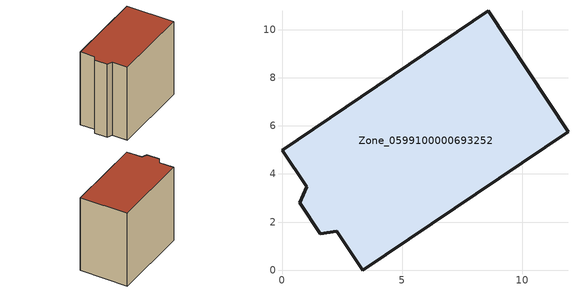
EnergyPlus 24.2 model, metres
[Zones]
Zone_0599100000693252
 floor ground (C_G): 8.59,10.78 11.9,5.75 3.37,0 2.28,1.61 1.6,1.51 0.73,2.8 1.03,3.47 0,4.99 z0
 wall outside (C_F): 11.9,5.75 8.59,10.78 0,4.99 1.03,3.47 0.73,2.8 1.6,1.51 2.28,1.61 3.37,0 11.9,5.75 z0:9.8
 roof outside (C_R): 3.37,0 11.9,5.75 8.59,10.78 0,4.99 1.03,3.47 0.73,2.8 1.6,1.51 2.28,1.61 z9.8
[BUILDING]
Pand.0599100000693252: North Axis=0; Terrain=City; Loads Convergence Tolerance Value=0.04; Temperature Convergence Tolerance Value=0.4; Solar Distribution=FullExterior; Maximum Number of Warmup Days=25; Minimum Number of Warmup Days=1
[Site:Location]
Rotterdam.The.Hague.AP_ZH_NLD Design_Conditions: Latitude=51.96; Longitude=4.45; Time Zone=1; Elevation=-4.5
[SITE:GROUNDTEMPERATURE:BUILDINGSURFACE]
18, 18, 18, 18, 18, 18, 18, 18, 18, 18, 18, 18
[MATERIAL] Thermal Absorptance=0.9; Solar Absorptance=0.7; Visible Absorptance=0.7
Name | Roughness | Thickness | Conductivity | Density | Specific Heat
G.TI.1946 | MediumSmooth | 0.15 | 1 | 540 | 1210
F.TI.1946 | Rough | 0.3 | 0.857143 | 1920 | 840
R.TI.1946 | MediumRough | 0.2 | 0.1 | 1500 | 1000
[CONSTRUCTION]
C_G: G.TI.1946
C_F: F.TI.1946
C_R: R.TI.1946
[ZONE]
Zone_0599100000693252: Type=1; Multiplier=1; Ceiling Height=Autocalculate; Volume=Autocalculate; Floor Area=autocalculate; Part of Total Floor Area=Yes
[ZONEINFILTRATION:DESIGNFLOWRATE]
Infil_Zone_0599100000693252: Zone or ZoneList or Space or SpaceList=Zone_0599100000693252; Schedule=AlwaysOn; Design Flow Rate Calculation Method=Flow/Area; Flow Rate per Floor Area=0.003; Constant Term Coefficient=1; Temperature Term Coefficient=0; Velocity Term Coefficient=0; Velocity Squared Term Coefficient=0
[HVACTEMPLATE:ZONE:IDEALLOADSAIRSYSTEM]
Zone_0599100000693252: Maximum Heating Supply Air Temperature=50; Minimum Cooling Supply Air Temperature=13; Maximum Heating Supply Air Humidity Ratio=0.0156; Minimum Cooling Supply Air Humidity Ratio=0.0077; Heating Limit=NoLimit; Cooling Limit=NoLimit; Dehumidification Control Type=ConstantSensibleHeatRatio; Cooling Sensible Heat Ratio=0.7; Dehumidification Setpoint=60; Humidification Control Type=None; Humidification Setpoint=30; Outdoor Air Method=None; Outdoor Air Flow Rate per Person=0.00944; Outdoor Air Flow Rate per Zone Floor Area=0; Outdoor Air Flow Rate per Zone=0; Demand Controlled Ventilation Type=None; Outdoor Air Economizer Type=NoEconomizer; Heat Recovery Type=None; Sensible Heat Recovery Effectiveness=0.7; Latent Heat Recovery Effectiveness=0.65
[ZONECONTROL:THERMOSTAT]
ThermostatControl_Zone_0599100000693252: Zone or ZoneList=Zone_0599100000693252; Control Type Schedule=DualSetpointControlType; Control 1=Thermostat_Zone_0599100000693252; Temperature Difference Between Cutout And Setpoint=0
[THERMOSTATSETPOINT:DUALSETPOINT]
Thermostat_Zone_0599100000693252: Heating Setpoint Temperature Schedule=HeatingSetpoint_Zone_0599100000693252; Cooling Setpoint Temperature Schedule=CoolingSetpoint_Zone_0599100000693252
[SCHEDULE:COMPACT]
HeatingSetpoint_Zone_0599100000693252: Through: 12/31, For: AllDays, Until: 24:00, 21
CoolingSetpoint_Zone_0599100000693252: Through: 12/31, For: AllDays, Until: 24:00, 24
DualSetpointControlType: Through: 12/31, For: AllDays, Until: 24:00, 4
AlwaysOn: Through: 12/31, For: AllDays, Until: 24:00, 1
